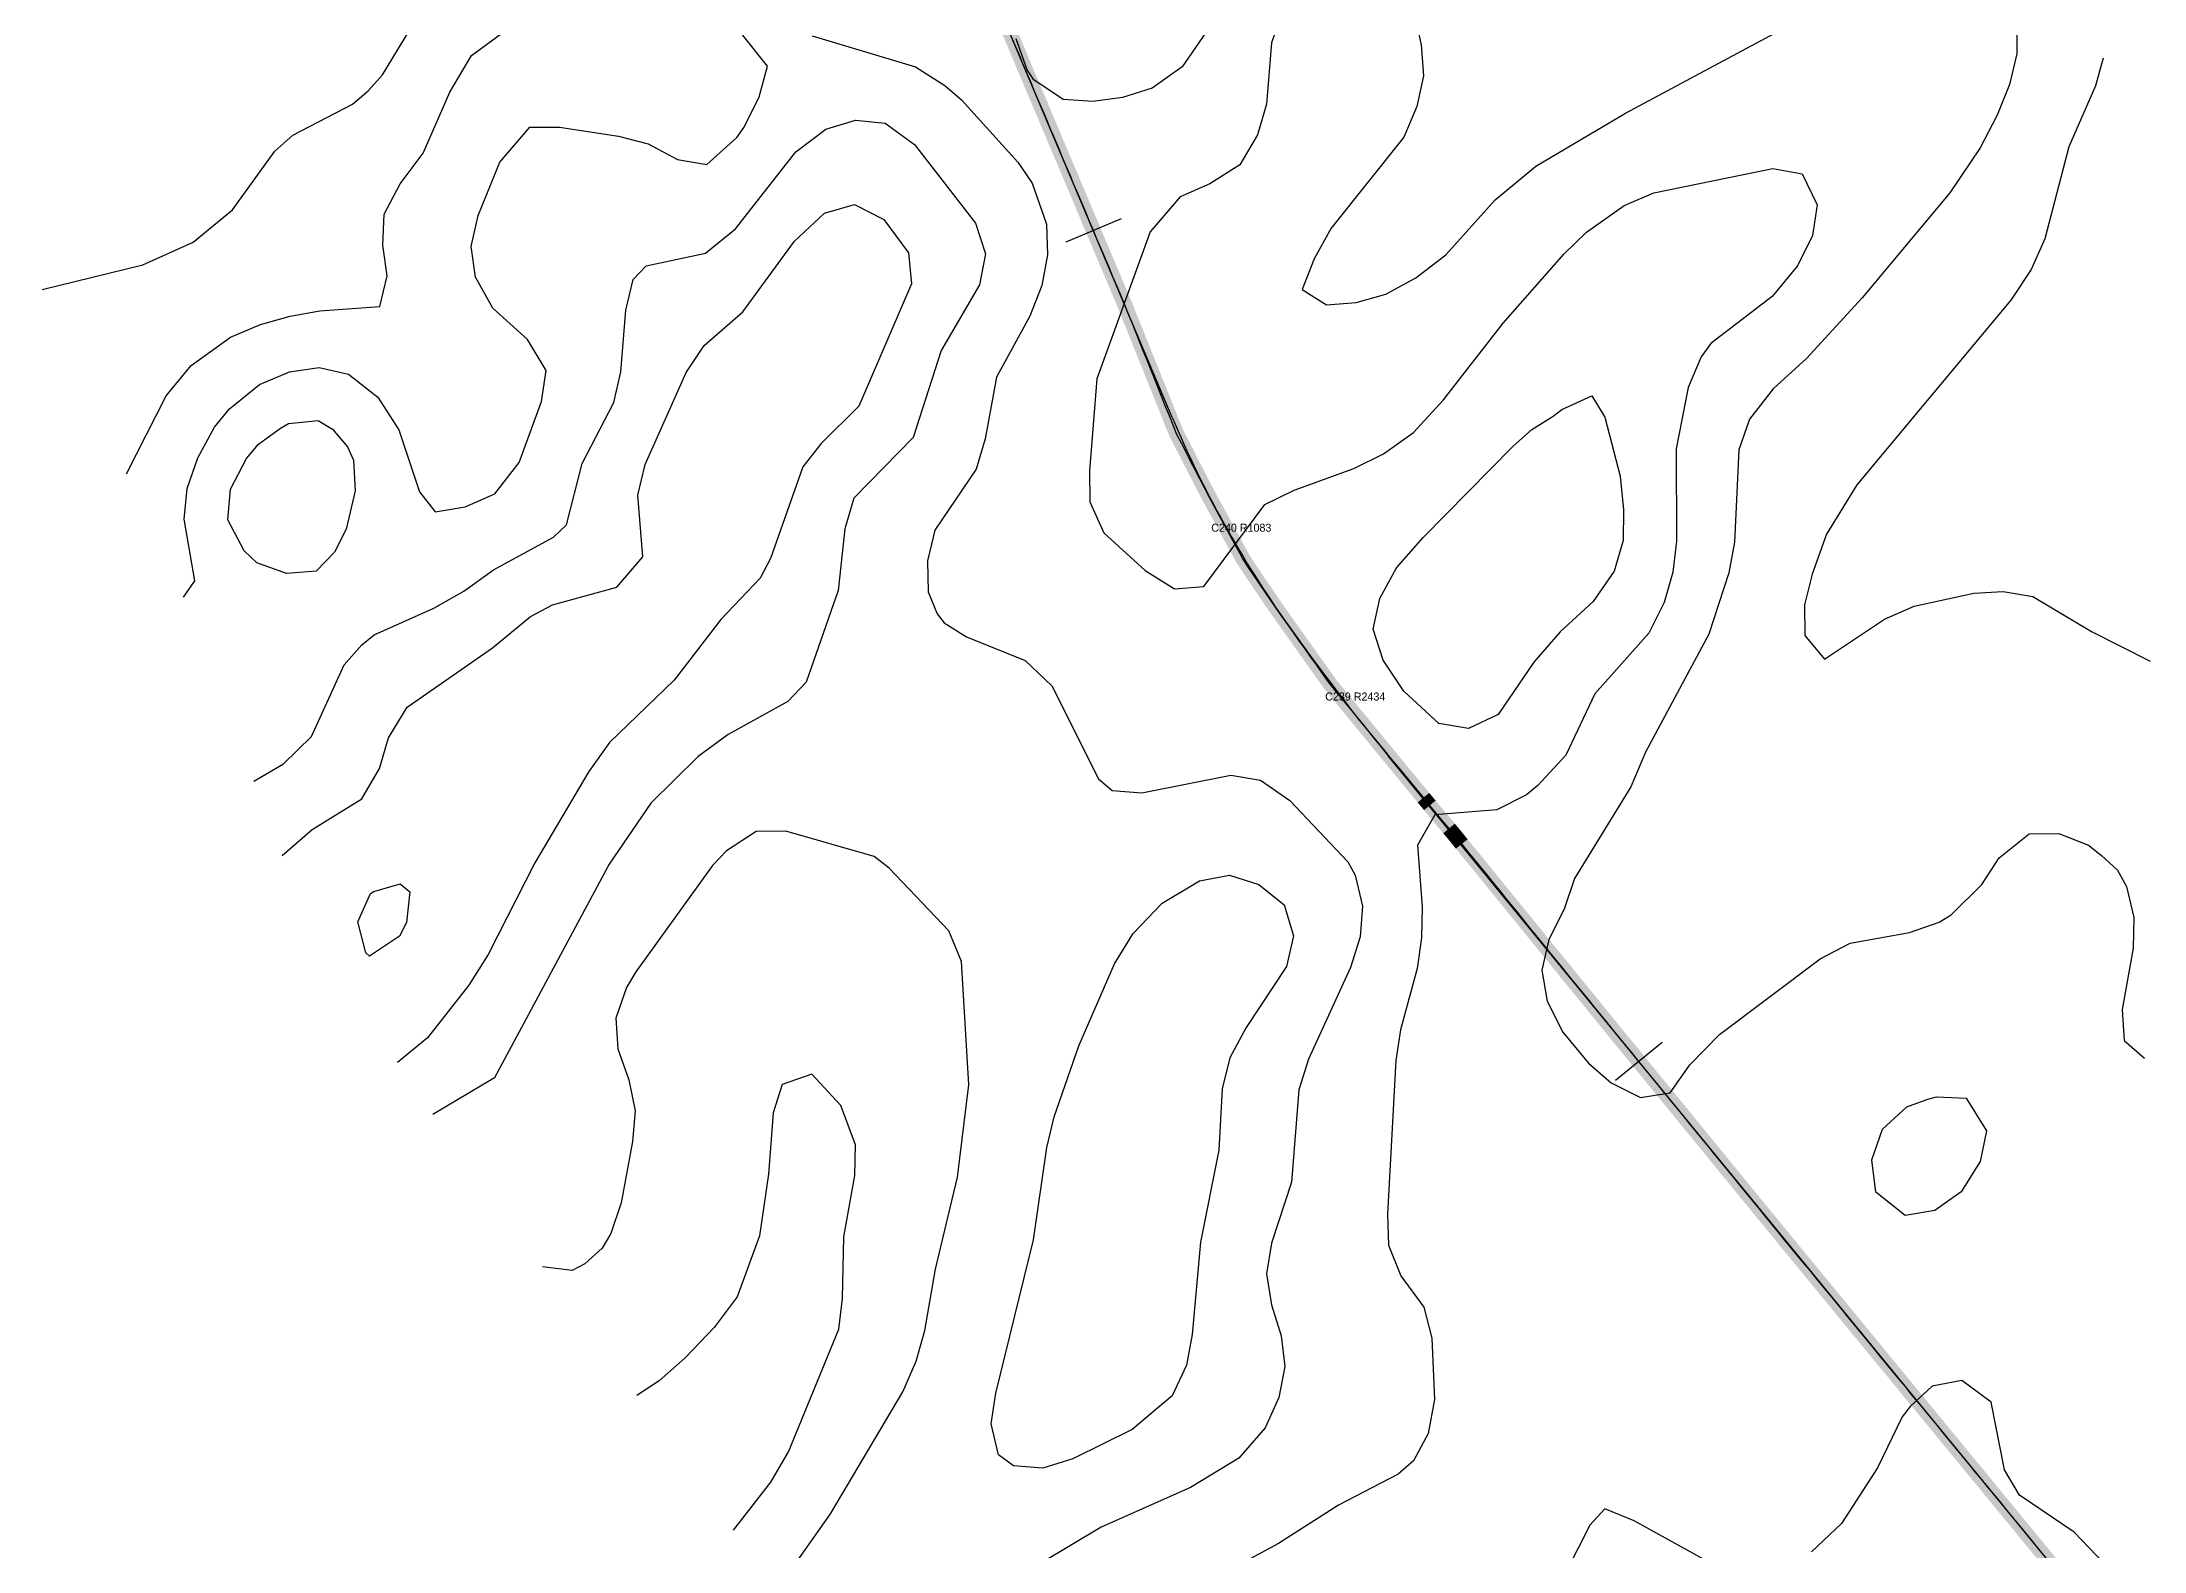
# Model space of a CAD drawing. Header units: metres. Extents: x 697254 to 930473, y 8023396 to 8227001.
# Drawn here: x 806225 to 808325, y 8108964 to 8110472 of the extents above; entities that cross this region are included whole.
import ezdxf

# ---------------------------------------------------------------- set-up
doc = ezdxf.new("R2010")
doc.units = ezdxf.units.M
for name, color, linetype in [('ALIGNMENT_FITTED', 4, 'Continuous'), ('CENTRELINE', 7, 'Continuous'), ('CHAINAGE', 7, 'Continuous'), ('CONTOUR_10M', 33, 'Continuous'), ('CONTOUR_INDEX_50M', 34, 'Continuous'), ('CURVE_LABELS', 4, 'Continuous'), ('GRADE_0-4', 3, 'Continuous'), ('GRADE_4-6', 2, 'Continuous'), ('GRADE_6-8', 30, 'Continuous')]:
    doc.layers.add(name, color=color, linetype=linetype)

msp = doc.modelspace()

# ---------------------------------------------------------------- linework, layer by layer
at = {"layer": 'ALIGNMENT_FITTED'}
for p, q in [((807354.1, 8110096.6), (806771.6, 8111476.3)), ((809742, 8107111), (807570.1, 8109758.2))]:
    msp.add_line(p, q, dxfattribs=at)
for centre, radius, start, end in [((808352, 8110517.8), 1083.2, -157.1128, -144.5107), ((809451.9, 8111302.1), 2434.1, -144.5107, -140.6325)]:
    msp.add_arc(centre, radius, start, end, dxfattribs=at)
at = {"layer": 'CENTRELINE'}
msp.add_polyline3d([(808226.8, 8108957.7, 1136.9), (808220.4, 8108965.5, 1137.4), (808214.1, 8108973.2, 1137.7), (808207.7, 8108980.9, 1138), (808201.4, 8108988.7, 1138.5), (808195, 8108996.4, 1139.1), (808188.7, 8109004.1, 1139.3), (808182.3, 8109011.9, 1139.1), (808176, 8109019.6, 1138.7), (808169.6, 8109027.3, 1138.5), (808163.3, 8109035.1, 1138.6), (808156.9, 8109042.8, 1138.4), (808150.5, 8109050.5, 1138), (808144.2, 8109058.2, 1137.6), (808137.8, 8109066, 1137.4), (808131.5, 8109073.7, 1137.2), (808125.1, 8109081.4, 1137.2), (808118.8, 8109089.2, 1137.4), (808112.4, 8109096.9, 1137.7), (808106.1, 8109104.6, 1138.3), (808099.7, 8109112.4, 1139.1), (808093.3, 8109120.1, 1139.8), (808087, 8109127.8, 1140.5), (808080.6, 8109135.6, 1141.2), (808074.3, 8109143.3, 1141.8), (808067.9, 8109151, 1142.2), (808061.6, 8109158.7, 1142.5), (808055.2, 8109166.5, 1142.6), (808048.9, 8109174.2, 1143.2), (808042.5, 8109181.9, 1143.8), (808036.1, 8109189.7, 1144.1), (808029.8, 8109197.4, 1144.3), (808023.4, 8109205.1, 1144.8), (808017.1, 8109212.9, 1145.6), (808010.7, 8109220.6, 1146), (808004.4, 8109228.3, 1146), (807998, 8109236.1, 1145.9), (807991.7, 8109243.8, 1146.4), (807985.3, 8109251.5, 1146.7), (807979, 8109259.2, 1146.6), (807972.6, 8109267, 1146.2), (807966.2, 8109274.7, 1146), (807959.9, 8109282.5, 1146), (807953.6, 8109290.2, 1145.7), (807947.2, 8109298, 1145.4), (807940.9, 8109305.7, 1145.2), (807934.6, 8109313.4, 1145), (807928.2, 8109321.2, 1144.6), (807921.9, 8109328.9, 1144.2), (807915.6, 8109336.7, 1143.9), (807909.2, 8109344.4, 1143.5), (807902.9, 8109352.2, 1143.3), (807896.6, 8109359.9, 1142.8), (807890.2, 8109367.7, 1142.2), (807883.9, 8109375.4, 1141.1), (807877.6, 8109383.2, 1140.2), (807871.2, 8109390.9, 1139.9), (807864.9, 8109398.7, 1140), (807858.6, 8109406.4, 1139.7), (807852.2, 8109414.2, 1139.1), (807845.9, 8109421.9, 1138.8), (807839.5, 8109429.7, 1138.5), (807833.2, 8109437.4, 1137.9), (807826.9, 8109445.2, 1137), (807820.5, 8109452.9, 1136.7), (807814.2, 8109460.7, 1137.5), (807807.9, 8109468.4, 1138), (807801.5, 8109476.1, 1138), (807795.2, 8109483.9, 1137.9), (807788.9, 8109491.7, 1138.4), (807782.6, 8109499.4, 1138.6), (807776.3, 8109507.2, 1138.3), (807770, 8109515, 1137.7), (807763.6, 8109522.7, 1137.6), (807757.3, 8109530.5, 1138.1), (807751, 8109538.2, 1138.4), (807744.7, 8109546, 1138.4), (807738.4, 8109553.8, 1138.5), (807732.1, 8109561.5, 1138.9), (807725.7, 8109569.3, 1139.3), (807719.4, 8109577.1, 1139.6), (807713.1, 8109584.8, 1140.1), (807706.8, 8109592.6, 1140.5), (807700.5, 8109600.3, 1141), (807694.2, 8109608.1, 1141.3), (807687.8, 8109615.9, 1141.8), (807681.5, 8109623.6, 1142.2), (807675.2, 8109631.4, 1142.6), (807668.9, 8109639.2, 1143.2), (807662.6, 8109646.9, 1144.1), (807656.3, 8109654.7, 1144.8), (807649.9, 8109662.4, 1145.2), (807643.6, 8109670.2, 1145.8), (807637.3, 8109678, 1146.7), (807630.9, 8109685.7, 1147.2), (807624.5, 8109693.4, 1147.3), (807618.1, 8109701.1, 1147.6), (807611.7, 8109708.8, 1149.2), (807605.3, 8109716.5, 1150.3), (807599, 8109724.2, 1150.8), (807592.6, 8109731.9, 1150.9), (807586.2, 8109739.6, 1152.1), (807579.9, 8109747.3, 1153), (807573.5, 8109755.1, 1153.3), (807567.2, 8109762.8, 1153), (807560.8, 8109770.5, 1153), (807554.5, 8109778.3, 1154.1), (807548.1, 8109786, 1154.6), (807541.8, 8109793.7, 1154.6), (807535.4, 8109801.5, 1154.6), (807529, 8109809.2, 1155), (807522.7, 8109816.9, 1155.3), (807516.3, 8109824.7, 1155.2), (807510.2, 8109832.6, 1155.4), (807504.4, 8109840.7, 1155.5), (807498.6, 8109848.9, 1155.6), (807492.8, 8109857, 1155.6), (807487, 8109865.2, 1155.8), (807481.2, 8109873.3, 1155.8), (807475.4, 8109881.5, 1155.6), (807469.6, 8109889.6, 1155.3), (807463.8, 8109897.8, 1154.8), (807458, 8109906, 1154.1), (807452.4, 8109914.2, 1153.4), (807446.8, 8109922.5, 1152.7), (807441.1, 8109930.8, 1152.3), (807435.5, 8109939.1, 1151.9), (807429.9, 8109947.4, 1151.3), (807424.5, 8109955.8, 1150.6), (807419.7, 8109964.6, 1150), (807414.9, 8109973.4, 1149.6), (807410.1, 8109982.2, 1149.1), (807405.4, 8109991, 1148.4), (807400.6, 8109999.7, 1147.7), (807395.8, 8110008.5, 1147), (807391, 8110017.3, 1146.6), (807386.3, 8110026.2, 1146.4), (807381.8, 8110035.1, 1146.2), (807377.2, 8110044, 1145.9), (807372.6, 8110052.9, 1145.8), (807368.1, 8110061.8, 1145.5), (807363.5, 8110070.7, 1145.3), (807358.9, 8110079.6, 1145.1), (807355, 8110088.8, 1145.4), (807351.3, 8110098.1, 1145.7), (807347.6, 8110107.4, 1145.7), (807343.9, 8110116.7, 1145.6), (807340.1, 8110126, 1145.7), (807336.4, 8110135.3, 1145.8), (807332.7, 8110144.5, 1146.2), (807329, 8110153.8, 1146.6), (807325.2, 8110163.1, 1147), (807321.5, 8110172.4, 1147.8), (807317.8, 8110181.7, 1148.6), (807314, 8110191, 1149.1), (807310.3, 8110200.3, 1149.5), (807306.6, 8110209.6, 1149.8), (807302.7, 8110218.8, 1150.3), (807298.8, 8110228, 1150.8), (807294.9, 8110237.2, 1151.6), (807291, 8110246.4, 1152.3), (807287.1, 8110255.7, 1152.9), (807283.2, 8110264.9, 1153.2), (807279.3, 8110274.1, 1153.5), (807275.4, 8110283.3, 1154), (807271.5, 8110292.5, 1154.5), (807267.7, 8110301.7, 1154.8), (807263.8, 8110311, 1155), (807259.9, 8110320.2, 1155.1), (807256, 8110329.4, 1155.4), (807252.1, 8110338.6, 1155.8), (807248.2, 8110347.8, 1156), (807244.3, 8110357.1, 1156.4), (807240.4, 8110366.3, 1156.8), (807236.5, 8110375.5, 1156.9), (807232.6, 8110384.7, 1157), (807228.7, 8110393.9, 1157.4), (807224.8, 8110403.2, 1157.7), (807220.9, 8110412.4, 1157.9), (807217, 8110421.6, 1158.7), (807213.1, 8110430.8, 1159.4), (807209.2, 8110440, 1159.7), (807205.3, 8110449.2, 1159.7), (807201.5, 8110458.5, 1159.6), (807197.6, 8110467.7, 1159.4), (807193.7, 8110476.9, 1159)], dxfattribs=at)
at = {"layer": 'CHAINAGE'}
for p, q in [((807303.1, 8110295), (807247.8, 8110271.6)), ((807843.8, 8109471.9), (807797.3, 8109433.9))]:
    msp.add_line(p, q, dxfattribs=at)
at = {"layer": 'CONTOUR_10M'}
for points, elevation in [([(807589.7, 8110530.6), (807603.1, 8110468.8), (807605.2, 8110438), (807598.7, 8110407.4), (807585.6, 8110376.8), (807513.2, 8110285.6), (807496.1, 8110255), (807484.1, 8110224.4), (807508.5, 8110209.1), (807538.1, 8110211.4), (807567.8, 8110219.6), (807597.7, 8110235.9), (807627.6, 8110258.9), (807676.9, 8110313.9), (807717.7, 8110347.8), (807807.3, 8110400.7), (807956.4, 8110480.5)], 1140), ([(806224.5, 8110224.4), (806325.3, 8110249.1), (806375.6, 8110271.6), (806414.9, 8110303.9), (806457.3, 8110362.7), (806475.2, 8110378.8), (806534.8, 8110409.7), (806550.4, 8110422.9), (806564.9, 8110438.8), (806592.2, 8110483.8)], 1140), ([(807394.3, 8110490.9), (807364, 8110446.9), (807334.1, 8110425.5), (807304.4, 8110416.4), (807274.7, 8110412.4), (807245.2, 8110414.4), (807215.9, 8110433.8), (807209.1, 8110443.9), (807198.1, 8110474.8)], 1160), ([(808198.5, 8110490.8), (808198.4, 8110460), (808191.1, 8110429.3), (808178.7, 8110398.8), (808161.9, 8110365.9), (808131.6, 8110320.9), (808043.9, 8110216.1), (807988.2, 8110155.4), (807954.7, 8110125.2), (807931.3, 8110094.7), (807920.7, 8110064.1), (807916.3, 8109971.9), (807910.5, 8109941.2), (807890.7, 8109880), (807827.4, 8109762), (807812.5, 8109727.3), (807756.3, 8109635.8), (807745.9, 8109605.2), (807730.7, 8109574.7), (807723.8, 8109544), (807728.8, 8109513.1), (807744.6, 8109482.1), (807770.3, 8109451), (807792.9, 8109431.6), (807822.3, 8109416.8), (807851.9, 8109421.6), (807871.6, 8109449.5), (807901.3, 8109479.8), (808001.9, 8109555.3), (808031.7, 8109571.1), (808091.1, 8109581.8), (808120.8, 8109592.1), (808132.7, 8109599.5), (808163.6, 8109629.8), (808180.9, 8109656.2), (808210.9, 8109680.5), (808240.5, 8109680.8), (808269.9, 8109669.1), (808283.1, 8109658.8), (808299.1, 8109644), (808308, 8109627.6), (808315.3, 8109596.7), (808314.6, 8109566), (808303.7, 8109504.6), (808305.8, 8109473.8), (808325.9, 8109456.2)], 1140), ([(806365.8, 8109916.8), (806377.3, 8109933.1), (806366.6, 8109994.8), (806369.6, 8110025.6), (806380.3, 8110056.2), (806397, 8110086.7), (806412, 8110105.2), (806441.9, 8110129.4), (806471.7, 8110142.2), (806501.4, 8110146.3), (806530.9, 8110139.9), (806560.1, 8110116.9), (806581.3, 8110084), (806601.9, 8110022.1), (806617.6, 8110002.2), (806647.3, 8110007.2), (806677.1, 8110020.1), (806701.3, 8110051.4), (806723.7, 8110112.6), (806728.3, 8110143.3), (806709.6, 8110174.4), (806675.1, 8110205.7), (806657.7, 8110236.7), (806653.5, 8110267.5), (806660.5, 8110298.2), (806682, 8110351.6), (806712.1, 8110386.6), (806741.7, 8110386.5), (806800.7, 8110377.7), (806830.2, 8110370.1), (806859.6, 8110354.2), (806889.1, 8110349.5), (806919.1, 8110376.3), (806926.2, 8110386.6), (806941.3, 8110417.1), (806949.6, 8110447.7), (806924.8, 8110478.9)], 1160), ([(806994.2, 8110477.8), (807097.7, 8110446.8), (807127, 8110428.3), (807143.5, 8110414.1), (807199.8, 8110351.7), (807214.3, 8110330.7), (807228.5, 8110289.8), (807229.6, 8110259), (807223.7, 8110228.3), (807211.9, 8110197.7), (807178.5, 8110136.7), (807167.3, 8110075.3), (807158.1, 8110044.7), (807117, 8109983.7), (807109.7, 8109953.1), (807110.4, 8109922.3), (807119.2, 8109900.1), (807126.2, 8109891.3), (807148.4, 8109877.2), (807207.3, 8109853.7), (807234, 8109828.2), (807280.6, 8109735.2), (807294.1, 8109723.8), (807323.7, 8109721.4), (807412.7, 8109739), (807442.3, 8109734), (807471.6, 8109713.6), (807529.8, 8109652.3), (807537.2, 8109639.1), (807544.3, 8109608.2), (807541.9, 8109577.5), (807532.4, 8109546.8), (807490.5, 8109455.1), (807480.9, 8109424.5), (807473.3, 8109332.3), (807453.3, 8109271.1), (807448.4, 8109240.4), (807453.4, 8109209.5), (807463, 8109178.6), (807466.6, 8109147.8), (807460.9, 8109117.1), (807447, 8109086.6), (807420.8, 8109056.2), (807372.6, 8109027), (807283.2, 8108987.4), (807223.5, 8108951.6)], 1160), ([(808284.6, 8110455.6), (808277.1, 8110428.1), (808250.5, 8110366.9), (808226.3, 8110275), (808212.6, 8110244.4), (808192.4, 8110213.9), (808038.5, 8110029), (808008.2, 8109979.7), (807993.9, 8109940), (807986.1, 8109909.3), (807986.4, 8109878.5), (808006.3, 8109855), (808066.1, 8109894.9), (808095.9, 8109908), (808155.3, 8109920.8), (808184.9, 8109922.6), (808214.4, 8109917.4), (808273.1, 8109882.7), (808331.8, 8109853)], 1130), ([(806436.1, 8109733), (806465.9, 8109750.2), (806493.8, 8109777.6), (806526.6, 8109849.3), (806544.1, 8109869.1), (806556.6, 8109879.3), (806616.2, 8109906), (806646, 8109923), (806675.9, 8109944.2), (806735.6, 8109976.7), (806748.6, 8109989.2), (806764.4, 8110050.5), (806795.9, 8110111.6), (806803, 8110142.2), (806808.2, 8110203.7), (806815.4, 8110234.3), (806828.4, 8110248), (806887.8, 8110260.6), (806917.7, 8110285), (806978.1, 8110362), (807008, 8110384.6), (807037.7, 8110393.6), (807067.3, 8110390.5), (807096.5, 8110369.2), (807157.7, 8110290.8), (807167.6, 8110259.9), (807161.4, 8110229.2), (807123.1, 8110163.4), (807095.3, 8110076.4), (807036.1, 8110015.7), (807027.1, 8109985.1), (807020.3, 8109923.6), (806988.4, 8109831.8), (806969.9, 8109812.5), (806910.3, 8109779.5), (806880.3, 8109757.7), (806833.1, 8109711), (806791.4, 8109650.1), (806676.7, 8109436.4), (806615.1, 8109399.9)], 1170), ([(806464.6, 8109658.7), (806494.5, 8109684.6), (806544.3, 8109715.3), (806561.7, 8109745.8), (806570.7, 8109776.4), (806589.6, 8109806.9), (806674.8, 8109866.3), (806712.7, 8109897.4), (806734.6, 8109909.1), (806799, 8109926.9), (806825.1, 8109957.3), (806820, 8110018.9), (806827.4, 8110049.6), (806868.5, 8110141.3), (806886.4, 8110168.4), (806925.1, 8110202), (806976.7, 8110272.8), (807006.7, 8110300.8), (807036.5, 8110309.4), (807065.8, 8110294.2), (807090.5, 8110261), (807093.6, 8110230.2), (807040.8, 8110107.9), (807003.3, 8110070.6), (806985.1, 8110047.2), (806952.5, 8109955.4), (806942.2, 8109935.9), (806903, 8109894.6), (806856.2, 8109833.8), (806791.8, 8109771.5), (806771, 8109742.7), (806717.1, 8109651.2), (806670.3, 8109559.8), (806651.2, 8109529.1), (806609.8, 8109476.5), (806579.9, 8109451.9)], 1180), ([(807734.9, 8110097.7), (807743.7, 8110104.6), (807773.5, 8110118), (807786.7, 8110096.9), (807801.9, 8110037.8), (807805.3, 8110004.3), (807804.8, 8109973.5), (807796, 8109942.9), (807775, 8109912.5), (807742.1, 8109882.2), (807715.7, 8109851.8), (807680, 8109799.5), (807650.2, 8109785.6), (807620.7, 8109790.5), (807585.8, 8109822.9), (807565.1, 8109854), (807555.1, 8109884.9), (807561.6, 8109915.6), (807578.4, 8109946.1), (807605.1, 8109976.5), (807694.8, 8110067.5), (807713.8, 8110084.4), (807734.9, 8110097.7)], 1160), ([(806463, 8110085.7), (806470.9, 8110090.5), (806500.6, 8110093.3), (806515, 8110084.9), (806529.8, 8110067.3), (806535.7, 8110053.9), (806537.6, 8110023.1), (806528.6, 8109985), (806516.9, 8109961.8), (806498.4, 8109942.8), (806468.7, 8109940.4), (806439.3, 8109951.3), (806426.7, 8109963.2), (806410.2, 8109994.2), (806412.9, 8110024.9), (806428.8, 8110055.4), (806441, 8110069.9), (806463, 8110085.7)], 1170), ([(806964.2, 8108932.2), (807012.5, 8109000.7), (807085, 8109122.7), (807098.2, 8109153.3), (807106.9, 8109183.9), (807117.6, 8109245.3), (807139.5, 8109337.3), (807150.9, 8109429.4), (807143.4, 8109552.6), (807131, 8109583.5), (807071.3, 8109646), (807056.4, 8109657.6), (806968, 8109683), (806938.4, 8109682.7), (806908.5, 8109663.4), (806894.7, 8109648.6), (806818, 8109542.4), (806808.6, 8109526.8), (806798.2, 8109496.2), (806799.9, 8109465.4), (806810.9, 8109434.4), (806817.4, 8109403.6), (806814.8, 8109372.8), (806803.4, 8109311.5), (806793.2, 8109280.8), (806784.3, 8109266.1), (806767.2, 8109250.5), (806754.4, 8109244), (806724.8, 8109247.6)], 1160), ([(806556.3, 8109622.8), (806582.5, 8109630.2), (806592.3, 8109622.3), (806588.8, 8109591.6), (806581.8, 8109578.1), (806551.9, 8109558), (806548.2, 8109561.4), (806540, 8109592.3), (806552.8, 8109620.6), (806556.3, 8109622.8)], 1190), ([(807344, 8109611.2), (807381.6, 8109633.4), (807411.3, 8109639), (807440.7, 8109629.8), (807466.1, 8109609.3), (807475.5, 8109578.4), (807468.3, 8109547.8), (807428.1, 8109486.8), (807411.8, 8109456.3), (807404.1, 8109425.6), (807400.9, 8109364.2), (807382.5, 8109272.1), (807374.1, 8109179.9), (807368.4, 8109149.3), (807354.2, 8109118.7), (807314.3, 8109084.8), (807254.7, 8109055.5), (807224.9, 8109046.3), (807195.4, 8109048.5), (807180.6, 8109059.7), (807173.1, 8109090.6), (807177.8, 8109121.3), (807215.5, 8109274.6), (807228.7, 8109366.7), (807236.2, 8109397.4), (807260.8, 8109468.6), (807296.6, 8109550.3), (807315.2, 8109580.8), (807344, 8109611.2)], 1170), ([(808285.6, 8108951), (808255.8, 8108982.2), (808201.1, 8109019.2), (808186.1, 8109044.8), (808172.9, 8109112.2), (808143.6, 8109133.9), (808113.9, 8109128.3), (808091.9, 8109107.8), (808083.9, 8109097.6), (808059.3, 8109046.7), (808023.1, 8108991.1), (807993.1, 8108962.8)], 1140), ([(807904, 8108945.1), (807816, 8108993.6), (807786.6, 8109005.6), (807771.6, 8108989.4), (807725.8, 8108899.4)], 1140)]:
    msp.add_lwpolyline(points, dxfattribs=dict(at, elevation=elevation))
at = {"layer": 'CONTOUR_INDEX_50M', "elevation": 1150}
for points in [[(807485.5, 8110562.9), (807453.4, 8110471.1), (807448.3, 8110409.6), (807439.3, 8110379), (807421.8, 8110348.9), (807391.9, 8110330), (807362.1, 8110316.9), (807332, 8110282), (807278.9, 8110135.2), (807271.6, 8110043), (807271.9, 8110012.2), (807285.7, 8109981.2), (807327, 8109943.4), (807356.3, 8109925.3), (807385.9, 8109927.7), (807446.8, 8110009.6), (807476.1, 8110023.7), (807535.7, 8110045.4), (807565.5, 8110060.1), (807595.4, 8110081.6), (807625.5, 8110114), (807684.9, 8110190.7), (807746, 8110260), (807768.4, 8110281.8), (807805.9, 8110308.5), (807835.7, 8110320.9), (807954.4, 8110345.4), (807983.9, 8110340), (807998.8, 8110309.1), (807994.3, 8110278.4), (807979.3, 8110247.9), (807953.9, 8110217.5), (807892.6, 8110170.5), (807883, 8110157), (807869.9, 8110126.4), (807857.9, 8110065.1), (807858.2, 8109972.8), (807854.6, 8109942), (807845.9, 8109911.4), (807830.6, 8109880.9), (807776.6, 8109820.1), (807747.6, 8109759), (807719.7, 8109728.7), (807708.4, 8109719.2), (807678.6, 8109704.4), (807616.7, 8109699.4), (807599.2, 8109668.9), (807604.1, 8109607.3), (807603.3, 8109576.5), (807599, 8109545.8), (807582.5, 8109484.5), (807577.8, 8109453.8), (807569.5, 8109300.1), (807570.4, 8109269.3), (807582.6, 8109238.4), (807605.6, 8109207.3), (807613.8, 8109176.4), (807616.3, 8109114.8), (807610.1, 8109080.9), (807595.5, 8109053.6), (807579.9, 8109040.4), (807520.3, 8109009.2), (807460.5, 8108971), (807371.1, 8108922.8)], [(806308.9, 8110040.3), (806348.6, 8110118.2), (806373.5, 8110148.6), (806413, 8110176.8), (806442.8, 8110189.4), (806472.5, 8110197.6), (806502.2, 8110203.1), (806562, 8110207.3), (806569.4, 8110238), (806565.2, 8110268.8), (806566.4, 8110299.6), (806582.6, 8110330.1), (806605.3, 8110360.5), (806632.2, 8110421.7), (806653.9, 8110458.3), (806683.9, 8110480.3)], [(806915.8, 8108984.2), (806953.1, 8109032.3), (806970.5, 8109062.8), (807020.9, 8109185.2), (807024.7, 8109215.9), (807025.8, 8109277.4), (807036.8, 8109338.8), (807037.6, 8109369.5), (807023.1, 8109408.8), (806994, 8109440.2), (806964.3, 8109429.8), (806955.3, 8109401.5), (806950.8, 8109340.1), (806941.7, 8109278.7), (806919.2, 8109217.4), (806896.5, 8109187), (806867.5, 8109156.7), (806841.5, 8109133.7), (806819.1, 8109118.9)], [(808109.4, 8109415.2), (808118.2, 8109417.5), (808147.8, 8109416.1), (808168.1, 8109383.5), (808161.7, 8109352.9), (808142.9, 8109322.4), (808116.5, 8109303.8), (808086.9, 8109299), (808057.6, 8109322.1), (808053.5, 8109354.5), (808064, 8109385.1), (808088.5, 8109407.6), (808109.4, 8109415.2)]]:
    msp.add_lwpolyline(points, dxfattribs=at)
at = {"layer": 'GRADE_0-4', "const_width": 15}
for points in [[(807275.4, 8110283.3), (807271.5, 8110292.5), (807267.7, 8110301.7), (807263.8, 8110311), (807259.9, 8110320.2), (807256, 8110329.4), (807252.1, 8110338.6), (807248.2, 8110347.8), (807244.3, 8110357.1), (807240.4, 8110366.3), (807236.5, 8110375.5), (807232.6, 8110384.7), (807228.7, 8110393.9), (807224.8, 8110403.2), (807220.9, 8110412.4), (807217, 8110421.6), (807213.1, 8110430.8), (807209.2, 8110440), (807205.3, 8110449.2), (807201.5, 8110458.5), (807197.6, 8110467.7), (807193.7, 8110476.9), (807189.8, 8110486.1), (807185.9, 8110495.3)], [(807400.6, 8109999.7), (807395.8, 8110008.5), (807391, 8110017.3), (807386.3, 8110026.2), (807381.8, 8110035.1), (807377.2, 8110044), (807372.6, 8110052.9), (807368.1, 8110061.8), (807363.5, 8110070.7), (807358.9, 8110079.6), (807355, 8110088.8), (807351.3, 8110098.1), (807347.6, 8110107.4), (807343.9, 8110116.7), (807340.1, 8110126), (807336.4, 8110135.3), (807332.7, 8110144.5), (807329, 8110153.8), (807325.2, 8110163.1), (807321.5, 8110172.4)], [(807548.1, 8109786), (807541.8, 8109793.7), (807535.4, 8109801.5), (807529, 8109809.2), (807522.7, 8109816.9), (807516.3, 8109824.7), (807510.2, 8109832.6), (807504.4, 8109840.7), (807498.6, 8109848.9), (807492.8, 8109857), (807487, 8109865.2), (807481.2, 8109873.3), (807475.4, 8109881.5), (807469.6, 8109889.6), (807463.8, 8109897.8), (807458, 8109906), (807452.4, 8109914.2), (807446.8, 8109922.5)], [(807877.6, 8109383.2), (807871.2, 8109390.9), (807864.9, 8109398.7), (807858.6, 8109406.4), (807852.2, 8109414.2), (807845.9, 8109421.9), (807839.5, 8109429.7), (807833.2, 8109437.4), (807826.9, 8109445.2), (807820.5, 8109452.9), (807814.2, 8109460.7), (807807.9, 8109468.4), (807801.5, 8109476.1), (807795.2, 8109483.9), (807788.9, 8109491.7), (807782.6, 8109499.4), (807776.3, 8109507.2), (807770, 8109515), (807763.6, 8109522.7), (807757.3, 8109530.5), (807751, 8109538.2), (807744.7, 8109546), (807738.4, 8109553.8), (807732.1, 8109561.5), (807725.7, 8109569.3), (807719.4, 8109577.1), (807713.1, 8109584.8), (807706.8, 8109592.6)], [(808036.1, 8109189.7), (808029.8, 8109197.4), (808023.4, 8109205.1), (808017.1, 8109212.9), (808010.7, 8109220.6), (808004.4, 8109228.3), (807998, 8109236.1), (807991.7, 8109243.8), (807985.3, 8109251.5), (807979, 8109259.2), (807972.6, 8109267), (807966.2, 8109274.7), (807959.9, 8109282.5), (807953.6, 8109290.2), (807947.2, 8109298), (807940.9, 8109305.7), (807934.6, 8109313.4), (807928.2, 8109321.2), (807921.9, 8109328.9), (807915.6, 8109336.7), (807909.2, 8109344.4), (807902.9, 8109352.2), (807896.6, 8109359.9)], [(808233.2, 8108950), (808226.8, 8108957.7), (808220.4, 8108965.5), (808214.1, 8108973.2), (808207.7, 8108980.9), (808201.4, 8108988.7), (808195, 8108996.4), (808188.7, 8109004.1), (808182.3, 8109011.9), (808176, 8109019.6), (808169.6, 8109027.3), (808163.3, 8109035.1), (808156.9, 8109042.8), (808150.5, 8109050.5), (808144.2, 8109058.2), (808137.8, 8109066), (808131.5, 8109073.7), (808125.1, 8109081.4), (808118.8, 8109089.2), (808112.4, 8109096.9), (808106.1, 8109104.6), (808099.7, 8109112.4), (808093.3, 8109120.1), (808087, 8109127.8), (808080.6, 8109135.6), (808074.3, 8109143.3)]]:
    msp.add_lwpolyline(points, dxfattribs=at)
at = {"layer": 'GRADE_4-6', "const_width": 15}
for points in [[(807321.5, 8110172.4), (807317.8, 8110181.7), (807314, 8110191), (807310.3, 8110200.3), (807306.6, 8110209.6), (807302.7, 8110218.8), (807298.8, 8110228), (807294.9, 8110237.2), (807291, 8110246.4), (807287.1, 8110255.7), (807283.2, 8110264.9), (807279.3, 8110274.1), (807275.4, 8110283.3)], [(807446.8, 8109922.5), (807441.1, 8109930.8), (807435.5, 8109939.1), (807429.9, 8109947.4), (807424.5, 8109955.8), (807419.7, 8109964.6), (807414.9, 8109973.4), (807410.1, 8109982.2), (807405.4, 8109991), (807400.6, 8109999.7)], [(807605.3, 8109716.5), (807599, 8109724.2), (807592.6, 8109731.9), (807586.2, 8109739.6), (807579.9, 8109747.3), (807573.5, 8109755.1), (807567.2, 8109762.8), (807560.8, 8109770.5), (807554.5, 8109778.3), (807548.1, 8109786)], [(807630.9, 8109685.7), (807624.5, 8109693.4), (807618.1, 8109701.1), (807611.7, 8109708.8)], [(807706.8, 8109592.6), (807700.5, 8109600.3), (807694.2, 8109608.1), (807687.8, 8109615.9), (807681.5, 8109623.6), (807675.2, 8109631.4), (807668.9, 8109639.2), (807662.6, 8109646.9), (807656.3, 8109654.7), (807649.9, 8109662.4), (807643.6, 8109670.2)], [(807896.6, 8109359.9), (807890.2, 8109367.7), (807883.9, 8109375.4), (807877.6, 8109383.2)], [(808074.3, 8109143.3), (808067.9, 8109151), (808061.6, 8109158.7), (808055.2, 8109166.5), (808048.9, 8109174.2), (808042.5, 8109181.9), (808036.1, 8109189.7)]]:
    msp.add_lwpolyline(points, dxfattribs=at)
at = {"layer": 'GRADE_6-8', "const_width": 15}
for points in [[(807611.7, 8109708.8), (807605.3, 8109716.5)], [(807643.6, 8109670.2), (807637.3, 8109678), (807630.9, 8109685.7)]]:
    msp.add_lwpolyline(points, dxfattribs=at)

# ---------------------------------------------------------------- texts
at = {"layer": 'CURVE_LABELS'}
for s, p in [('C240 R1083', (807393.2, 8109982.3)), ('C239 R2434', (807507.1, 8109813.6))]:
    msp.add_text(s, height=8, dxfattribs=at).set_placement(p)

doc.saveas('drawing.dxf')
